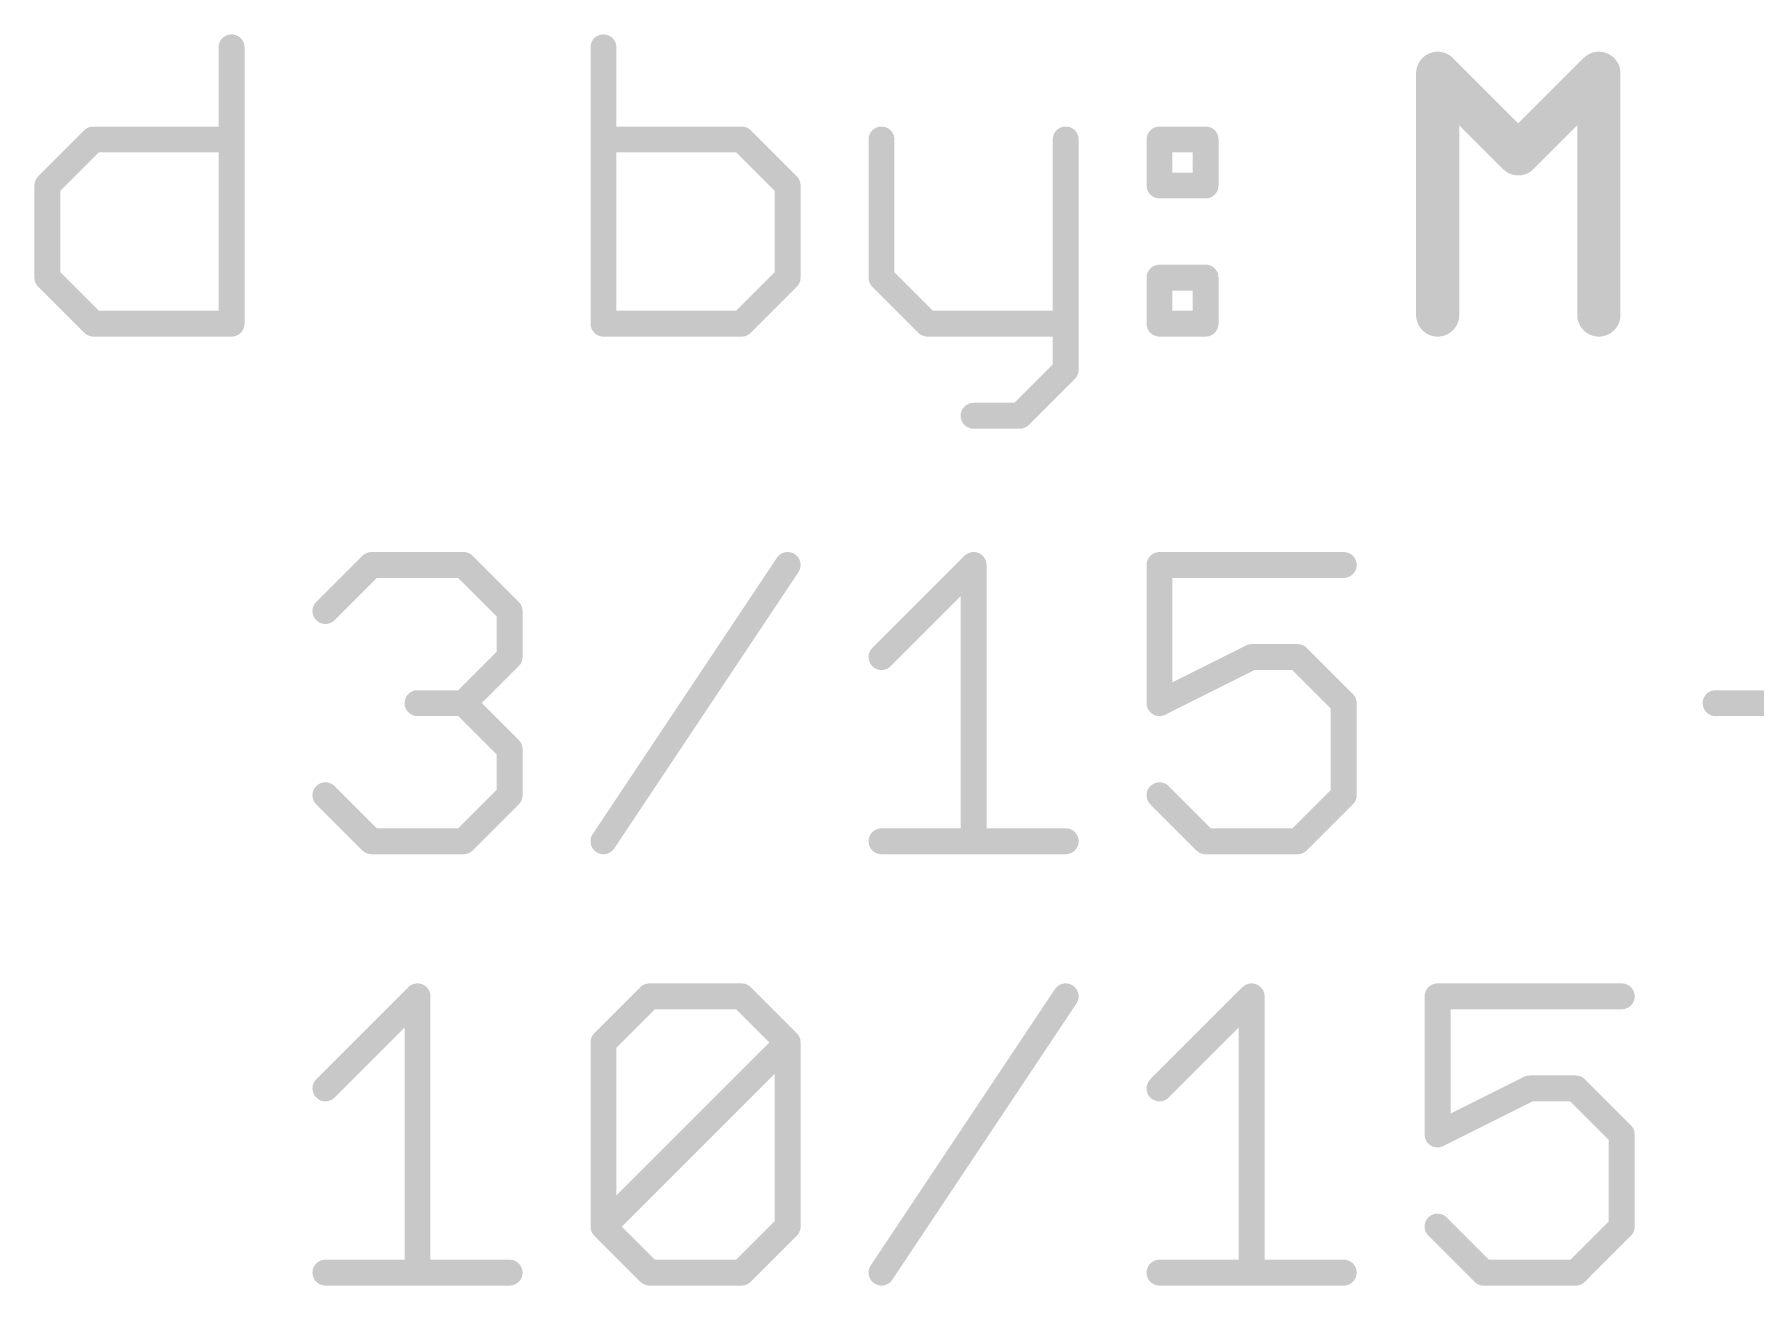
# Model space of a CAD drawing. Extents: x -22 to 88, y -20 to 45.
# Drawn here: x 21.07 to 31.21, y -19.56 to -12.19 of the extents above; entities that cross this region are included whole.
import ezdxf

# ---------------------------------------------------------------- set-up
doc = ezdxf.new("R2010")
doc.units = 0
doc.layers.add('51', color=53, linetype='CONTINUOUS')

msp = doc.modelspace()

# ---------------------------------------------------------------- linework, layer by layer
at = {"layer": '51'}
for points, const_width in [([(22.2352, -12.2668), (22.2352, -13.8938)], 0.1524), ([(22.2352, -12.2668), (22.2352, -13.8938)], 0.1524), ([(24.4249, -12.2668), (24.4249, -13.8938)], 0.1524), ([(24.4249, -12.2668), (24.4249, -13.8938)], 0.1524), ([(29.337, -13.843), (29.337, -12.4194)], 0.254), ([(29.337, -12.4194), (29.8115, -12.8939)], 0.254), ([(29.8115, -12.8939), (30.2861, -12.4194)], 0.254), ([(30.2861, -12.4194), (30.2861, -13.843)], 0.254), ([(21.1506, -13.0803), (21.4217, -12.8091)], 0.1524), ([(21.1506, -13.0803), (21.4217, -12.8091)], 0.1524), ([(21.4217, -12.8091), (22.2352, -12.8091)], 0.1524), ([(21.4217, -12.8091), (22.2352, -12.8091)], 0.1524), ([(25.2384, -12.8091), (24.4249, -12.8091)], 0.1524), ([(25.2384, -12.8091), (24.4249, -12.8091)], 0.1524), ([(25.5095, -13.0803), (25.2384, -12.8091)], 0.1524), ([(25.5095, -13.0803), (25.2384, -12.8091)], 0.1524), ([(26.062, -12.8091), (26.062, -13.6226)], 0.1524), ([(26.062, -12.8091), (26.062, -13.6226)], 0.1524), ([(27.1467, -12.8091), (27.1467, -14.165)], 0.1524), ([(27.1467, -12.8091), (27.1467, -14.165)], 0.1524), ([(27.6992, -12.8091), (27.9704, -12.8091)], 0.1524), ([(27.6992, -13.0803), (27.6992, -12.8091)], 0.1524), ([(27.6992, -12.8091), (27.9704, -12.8091)], 0.1524), ([(27.6992, -13.0803), (27.6992, -12.8091)], 0.1524), ([(27.9704, -12.8091), (27.9704, -13.0803)], 0.1524), ([(27.9704, -12.8091), (27.9704, -13.0803)], 0.1524), ([(21.1506, -13.6226), (21.1506, -13.0803)], 0.1524), ([(21.1506, -13.6226), (21.1506, -13.0803)], 0.1524), ([(25.5095, -13.6226), (25.5095, -13.0803)], 0.1524), ([(25.5095, -13.6226), (25.5095, -13.0803)], 0.1524), ([(27.9704, -13.0803), (27.6992, -13.0803)], 0.1524), ([(27.9704, -13.0803), (27.6992, -13.0803)], 0.1524), ([(21.4217, -13.8938), (21.1506, -13.6226)], 0.1524), ([(21.4217, -13.8938), (21.1506, -13.6226)], 0.1524), ([(25.2384, -13.8938), (25.5095, -13.6226)], 0.1524), ([(25.2384, -13.8938), (25.5095, -13.6226)], 0.1524), ([(26.062, -13.6226), (26.3332, -13.8938)], 0.1524), ([(26.062, -13.6226), (26.3332, -13.8938)], 0.1524), ([(27.6992, -13.6226), (27.9704, -13.6226)], 0.1524), ([(27.6992, -13.8938), (27.6992, -13.6226)], 0.1524), ([(27.6992, -13.6226), (27.9704, -13.6226)], 0.1524), ([(27.6992, -13.8938), (27.6992, -13.6226)], 0.1524), ([(27.9704, -13.6226), (27.9704, -13.8938)], 0.1524), ([(27.9704, -13.6226), (27.9704, -13.8938)], 0.1524), ([(22.2352, -13.8938), (21.4217, -13.8938)], 0.1524), ([(22.2352, -13.8938), (21.4217, -13.8938)], 0.1524), ([(24.4249, -13.8938), (25.2384, -13.8938)], 0.1524), ([(24.4249, -13.8938), (25.2384, -13.8938)], 0.1524), ([(26.3332, -13.8938), (27.1467, -13.8938)], 0.1524), ([(26.3332, -13.8938), (27.1467, -13.8938)], 0.1524), ([(27.9704, -13.8938), (27.6992, -13.8938)], 0.1524), ([(27.9704, -13.8938), (27.6992, -13.8938)], 0.1524), ([(27.1467, -14.165), (26.8755, -14.4361)], 0.1524), ([(27.1467, -14.165), (26.8755, -14.4361)], 0.1524), ([(26.8755, -14.4361), (26.6044, -14.4361)], 0.1524), ([(26.8755, -14.4361), (26.6044, -14.4361)], 0.1524), ([(22.7877, -15.586), (23.0589, -15.3148)], 0.1524), ([(23.0589, -15.3148), (23.6012, -15.3148)], 0.1524), ([(23.6012, -15.3148), (23.8724, -15.586)], 0.1524), ([(24.4249, -16.9418), (25.5095, -15.3148)], 0.1524), ([(26.062, -15.8571), (26.6044, -15.3148)], 0.1524), ([(26.6044, -15.3148), (26.6044, -16.9418)], 0.1524), ([(28.7839, -15.3148), (27.6992, -15.3148)], 0.1524), ([(27.6992, -15.3148), (27.6992, -16.1283)], 0.1524), ([(23.8724, -15.586), (23.8724, -15.8571)], 0.1524), ([(23.8724, -15.8571), (23.6012, -16.1283)], 0.1524), ([(27.6992, -16.1283), (28.2415, -15.8571)], 0.1524), ([(28.2415, -15.8571), (28.5127, -15.8571)], 0.1524), ([(28.5127, -15.8571), (28.7839, -16.1283)], 0.1524), ([(23.6012, -16.1283), (23.3301, -16.1283)], 0.1524), ([(23.6012, -16.1283), (23.8724, -16.3995)], 0.1524), ([(28.7839, -16.1283), (28.7839, -16.6706)], 0.1524), ([(30.9735, -16.1283), (32.0582, -16.1283)], 0.1524), ([(23.8724, -16.3995), (23.8724, -16.6706)], 0.1524), ([(23.0589, -16.9418), (22.7877, -16.6706)], 0.1524), ([(23.8724, -16.6706), (23.6012, -16.9418)], 0.1524), ([(27.9704, -16.9418), (27.6992, -16.6706)], 0.1524), ([(28.7839, -16.6706), (28.5127, -16.9418)], 0.1524), ([(23.6012, -16.9418), (23.0589, -16.9418)], 0.1524), ([(26.062, -16.9418), (27.1467, -16.9418)], 0.1524), ([(28.5127, -16.9418), (27.9704, -16.9418)], 0.1524), ([(22.7877, -18.3971), (23.3301, -17.8548)], 0.1524), ([(23.3301, -17.8548), (23.3301, -19.4818)], 0.1524), ([(24.4249, -18.126), (24.696, -17.8548)], 0.1524), ([(24.696, -17.8548), (25.2384, -17.8548)], 0.1524), ([(25.2384, -17.8548), (25.5095, -18.126)], 0.1524), ([(26.062, -19.4818), (27.1467, -17.8548)], 0.1524), ([(27.6992, -18.3971), (28.2415, -17.8548)], 0.1524), ([(28.2415, -17.8548), (28.2415, -19.4818)], 0.1524), ([(30.421, -17.8548), (29.3364, -17.8548)], 0.1524), ([(29.3364, -17.8548), (29.3364, -18.6683)], 0.1524), ([(24.4249, -19.2106), (24.4249, -18.126)], 0.1524), ([(24.4249, -19.2106), (25.5095, -18.126)], 0.1524), ([(25.5095, -18.126), (25.5095, -19.2106)], 0.1524), ([(29.3364, -18.6683), (29.8787, -18.3971)], 0.1524), ([(29.8787, -18.3971), (30.1499, -18.3971)], 0.1524), ([(30.1499, -18.3971), (30.421, -18.6683)], 0.1524), ([(30.421, -18.6683), (30.421, -19.2106)], 0.1524), ([(24.696, -19.4818), (24.4249, -19.2106)], 0.1524), ([(25.5095, -19.2106), (25.2384, -19.4818)], 0.1524), ([(29.6075, -19.4818), (29.3364, -19.2106)], 0.1524), ([(30.421, -19.2106), (30.1499, -19.4818)], 0.1524), ([(22.7877, -19.4818), (23.8724, -19.4818)], 0.1524), ([(25.2384, -19.4818), (24.696, -19.4818)], 0.1524), ([(27.6992, -19.4818), (28.7839, -19.4818)], 0.1524), ([(30.1499, -19.4818), (29.6075, -19.4818)], 0.1524)]:
    msp.add_lwpolyline(points, dxfattribs=dict(at, const_width=const_width))
for points, const_width in [([(22.2733, -12.2668, 1), (22.1971, -12.2668)], 0.0762), ([(22.2733, -12.2668, 1), (22.1971, -12.2668)], 0.0762), ([(24.463, -12.2668, 1), (24.3868, -12.2668)], 0.0762), ([(24.463, -12.2668, 1), (24.3868, -12.2668)], 0.0762), ([(29.4005, -12.4194, 1), (29.2735, -12.4194)], 0.127), ([(29.3819, -12.3745, 1), (29.2921, -12.4643)], 0.127), ([(30.3496, -12.4194, 1), (30.2226, -12.4194)], 0.127), ([(30.331, -12.4643, 1), (30.2412, -12.3745)], 0.127), ([(21.4217, -12.771, 1), (21.4217, -12.8472)], 0.0762), ([(21.4217, -12.771, 1), (21.4217, -12.8472)], 0.0762), ([(21.4487, -12.8361, 1), (21.3948, -12.7822)], 0.0762), ([(21.4487, -12.8361, 1), (21.3948, -12.7822)], 0.0762), ([(22.2352, -12.8472, 1), (22.2352, -12.771)], 0.0762), ([(22.2352, -12.8472, 1), (22.2352, -12.771)], 0.0762), ([(24.4249, -12.771, 1), (24.4249, -12.8472)], 0.0762), ([(24.4249, -12.771, 1), (24.4249, -12.8472)], 0.0762), ([(25.2653, -12.7822, 1), (25.2114, -12.8361)], 0.0762), ([(25.2653, -12.7822, 1), (25.2114, -12.8361)], 0.0762), ([(25.2384, -12.8472, 1), (25.2384, -12.771)], 0.0762), ([(25.2384, -12.8472, 1), (25.2384, -12.771)], 0.0762), ([(26.1001, -12.8091, 1), (26.0239, -12.8091)], 0.0762), ([(26.1001, -12.8091, 1), (26.0239, -12.8091)], 0.0762), ([(27.1848, -12.8091, 1), (27.1086, -12.8091)], 0.0762), ([(27.1848, -12.8091, 1), (27.1086, -12.8091)], 0.0762), ([(27.6992, -12.771, 1), (27.6992, -12.8472)], 0.0762), ([(27.7373, -12.8091, 1), (27.6611, -12.8091)], 0.0762), ([(27.6992, -12.771, 1), (27.6992, -12.8472)], 0.0762), ([(27.7373, -12.8091, 1), (27.6611, -12.8091)], 0.0762), ([(28.0085, -12.8091, 1), (27.9323, -12.8091)], 0.0762), ([(28.0085, -12.8091, 1), (27.9323, -12.8091)], 0.0762), ([(27.9704, -12.8472, 1), (27.9704, -12.771)], 0.0762), ([(27.9704, -12.8472, 1), (27.9704, -12.771)], 0.0762), ([(29.7666, -12.849, 1), (29.8564, -12.9388)], 0.127), ([(29.7666, -12.9388, 1), (29.8564, -12.849)], 0.127), ([(21.1887, -13.0803, 1), (21.1125, -13.0803)], 0.0762), ([(21.1887, -13.0803, 1), (21.1125, -13.0803)], 0.0762), ([(21.1236, -13.0534, 1), (21.1775, -13.1072)], 0.0762), ([(21.1236, -13.0534, 1), (21.1775, -13.1072)], 0.0762), ([(25.5476, -13.0803, 1), (25.4714, -13.0803)], 0.0762), ([(25.5476, -13.0803, 1), (25.4714, -13.0803)], 0.0762), ([(25.4826, -13.1072, 1), (25.5365, -13.0534)], 0.0762), ([(25.4826, -13.1072, 1), (25.5365, -13.0534)], 0.0762), ([(27.6992, -13.0422, 1), (27.6992, -13.1184)], 0.0762), ([(27.6992, -13.0422, 1), (27.6992, -13.1184)], 0.0762), ([(27.6611, -13.0803, 1), (27.7373, -13.0803)], 0.0762), ([(27.6611, -13.0803, 1), (27.7373, -13.0803)], 0.0762), ([(27.9323, -13.0803, 1), (28.0085, -13.0803)], 0.0762), ([(27.9323, -13.0803, 1), (28.0085, -13.0803)], 0.0762), ([(27.9704, -13.1184, 1), (27.9704, -13.0422)], 0.0762), ([(27.9704, -13.1184, 1), (27.9704, -13.0422)], 0.0762), ([(21.1775, -13.5957, 1), (21.1236, -13.6496)], 0.0762), ([(21.1775, -13.5957, 1), (21.1236, -13.6496)], 0.0762), ([(25.5365, -13.6496, 1), (25.4826, -13.5957)], 0.0762), ([(25.5365, -13.6496, 1), (25.4826, -13.5957)], 0.0762), ([(26.089, -13.5957, 1), (26.0351, -13.6496)], 0.0762), ([(26.089, -13.5957, 1), (26.0351, -13.6496)], 0.0762), ([(27.6992, -13.5845, 1), (27.6992, -13.6607)], 0.0762), ([(27.7373, -13.6226, 1), (27.6611, -13.6226)], 0.0762), ([(27.6992, -13.5845, 1), (27.6992, -13.6607)], 0.0762), ([(27.7373, -13.6226, 1), (27.6611, -13.6226)], 0.0762), ([(28.0085, -13.6226, 1), (27.9323, -13.6226)], 0.0762), ([(28.0085, -13.6226, 1), (27.9323, -13.6226)], 0.0762), ([(27.9704, -13.6607, 1), (27.9704, -13.5845)], 0.0762), ([(27.9704, -13.6607, 1), (27.9704, -13.5845)], 0.0762), ([(21.1125, -13.6226, 1), (21.1887, -13.6226)], 0.0762), ([(21.1125, -13.6226, 1), (21.1887, -13.6226)], 0.0762), ([(25.4714, -13.6226, 1), (25.5476, -13.6226)], 0.0762), ([(25.4714, -13.6226, 1), (25.5476, -13.6226)], 0.0762), ([(26.0239, -13.6226, 1), (26.1001, -13.6226)], 0.0762), ([(26.0239, -13.6226, 1), (26.1001, -13.6226)], 0.0762), ([(29.2735, -13.843, 1), (29.4005, -13.843)], 0.127), ([(30.2226, -13.843, 1), (30.3496, -13.843)], 0.127), ([(21.4217, -13.8557, 1), (21.4217, -13.9319)], 0.0762), ([(21.4217, -13.8557, 1), (21.4217, -13.9319)], 0.0762), ([(21.3948, -13.9207, 1), (21.4487, -13.8669)], 0.0762), ([(21.3948, -13.9207, 1), (21.4487, -13.8669)], 0.0762), ([(22.1971, -13.8938, 1), (22.2733, -13.8938)], 0.0762), ([(22.1971, -13.8938, 1), (22.2733, -13.8938)], 0.0762), ([(22.2352, -13.9319, 1), (22.2352, -13.8557)], 0.0762), ([(22.2352, -13.9319, 1), (22.2352, -13.8557)], 0.0762), ([(24.4249, -13.8557, 1), (24.4249, -13.9319)], 0.0762), ([(24.4249, -13.8557, 1), (24.4249, -13.9319)], 0.0762), ([(24.3868, -13.8938, 1), (24.463, -13.8938)], 0.0762), ([(24.3868, -13.8938, 1), (24.463, -13.8938)], 0.0762), ([(25.2114, -13.8669, 1), (25.2653, -13.9207)], 0.0762), ([(25.2114, -13.8669, 1), (25.2653, -13.9207)], 0.0762), ([(25.2384, -13.9319, 1), (25.2384, -13.8557)], 0.0762), ([(25.2384, -13.9319, 1), (25.2384, -13.8557)], 0.0762), ([(26.3332, -13.8557, 1), (26.3332, -13.9319)], 0.0762), ([(26.3332, -13.8557, 1), (26.3332, -13.9319)], 0.0762), ([(26.3063, -13.9207, 1), (26.3601, -13.8669)], 0.0762), ([(26.3063, -13.9207, 1), (26.3601, -13.8669)], 0.0762), ([(27.1467, -13.9319, 1), (27.1467, -13.8557)], 0.0762), ([(27.1467, -13.9319, 1), (27.1467, -13.8557)], 0.0762), ([(27.6992, -13.8557, 1), (27.6992, -13.9319)], 0.0762), ([(27.6992, -13.8557, 1), (27.6992, -13.9319)], 0.0762), ([(27.6611, -13.8938, 1), (27.7373, -13.8938)], 0.0762), ([(27.6611, -13.8938, 1), (27.7373, -13.8938)], 0.0762), ([(27.9323, -13.8938, 1), (28.0085, -13.8938)], 0.0762), ([(27.9323, -13.8938, 1), (28.0085, -13.8938)], 0.0762), ([(27.9704, -13.9319, 1), (27.9704, -13.8557)], 0.0762), ([(27.9704, -13.9319, 1), (27.9704, -13.8557)], 0.0762), ([(27.1086, -14.165, 1), (27.1848, -14.165)], 0.0762), ([(27.1086, -14.165, 1), (27.1848, -14.165)], 0.0762), ([(27.1736, -14.1919, 1), (27.1198, -14.138)], 0.0762), ([(27.1736, -14.1919, 1), (27.1198, -14.138)], 0.0762), ([(26.6044, -14.398, 1), (26.6044, -14.4742)], 0.0762), ([(26.6044, -14.398, 1), (26.6044, -14.4742)], 0.0762), ([(26.8486, -14.4092, 1), (26.9025, -14.4631)], 0.0762), ([(26.8486, -14.4092, 1), (26.9025, -14.4631)], 0.0762), ([(26.8755, -14.4742, 1), (26.8755, -14.398)], 0.0762), ([(26.8755, -14.4742, 1), (26.8755, -14.398)], 0.0762), ([(23.0589, -15.2767, 1), (23.0589, -15.3529)], 0.0762), ([(23.0858, -15.3418, 1), (23.032, -15.2879)], 0.0762), ([(23.6282, -15.2879, 1), (23.5743, -15.3418)], 0.0762), ([(23.6012, -15.3529, 1), (23.6012, -15.2767)], 0.0762), ([(25.5412, -15.3359, 1), (25.4778, -15.2937)], 0.0762), ([(26.6425, -15.3148, 1), (26.5663, -15.3148)], 0.0762), ([(26.6313, -15.3418, 1), (26.5774, -15.2879)], 0.0762), ([(27.6992, -15.2767, 1), (27.6992, -15.3529)], 0.0762), ([(27.7373, -15.3148, 1), (27.6611, -15.3148)], 0.0762), ([(28.7839, -15.3529, 1), (28.7839, -15.2767)], 0.0762), ([(22.7608, -15.559, 1), (22.8147, -15.6129)], 0.0762), ([(23.9105, -15.586, 1), (23.8343, -15.586)], 0.0762), ([(23.8455, -15.6129, 1), (23.8993, -15.559)], 0.0762), ([(23.8993, -15.8841, 1), (23.8454, -15.8302)], 0.0762), ([(26.0351, -15.8302, 1), (26.089, -15.8841)], 0.0762), ([(28.2415, -15.819, 1), (28.2415, -15.8952)], 0.0762), ([(28.2586, -15.8912, 1), (28.2245, -15.8231)], 0.0762), ([(28.5396, -15.8302, 1), (28.4858, -15.8841)], 0.0762), ([(28.5127, -15.8952, 1), (28.5127, -15.819)], 0.0762), ([(23.8343, -15.8571, 1), (23.9105, -15.8571)], 0.0762), ([(23.3301, -16.0902, 1), (23.3301, -16.1664)], 0.0762), ([(23.6282, -16.1014, 1), (23.5743, -16.1552)], 0.0762), ([(23.5743, -16.1014, 1), (23.6282, -16.1552)], 0.0762), ([(23.6012, -16.1664, 1), (23.6012, -16.0902)], 0.0762), ([(27.6822, -16.0942, 1), (27.7162, -16.1624)], 0.0762), ([(27.6611, -16.1283, 1), (27.7373, -16.1283)], 0.0762), ([(28.822, -16.1283, 1), (28.7458, -16.1283)], 0.0762), ([(28.7569, -16.1552, 1), (28.8108, -16.1014)], 0.0762), ([(30.9735, -16.0902, 1), (30.9735, -16.1664)], 0.0762), ([(23.9105, -16.3995, 1), (23.8343, -16.3995)], 0.0762), ([(23.8454, -16.4264, 1), (23.8993, -16.3725)], 0.0762), ([(22.8147, -16.6437, 1), (22.7608, -16.6976)], 0.0762), ([(23.8993, -16.6976, 1), (23.8455, -16.6437)], 0.0762), ([(27.7261, -16.6437, 1), (27.6723, -16.6976)], 0.0762), ([(28.8108, -16.6976, 1), (28.7569, -16.6437)], 0.0762), ([(23.8343, -16.6706, 1), (23.9105, -16.6706)], 0.0762), ([(28.7458, -16.6706, 1), (28.822, -16.6706)], 0.0762), ([(23.0589, -16.9037, 1), (23.0589, -16.9799)], 0.0762), ([(23.032, -16.9687, 1), (23.0858, -16.9149)], 0.0762), ([(23.5743, -16.9149, 1), (23.6282, -16.9687)], 0.0762), ([(23.6012, -16.9799, 1), (23.6012, -16.9037)], 0.0762), ([(24.3932, -16.9207, 1), (24.4566, -16.9629)], 0.0762), ([(26.062, -16.9037, 1), (26.062, -16.9799)], 0.0762), ([(26.5663, -16.9418, 1), (26.6425, -16.9418)], 0.0762), ([(27.1467, -16.9799, 1), (27.1467, -16.9037)], 0.0762), ([(27.9704, -16.9037, 1), (27.9704, -16.9799)], 0.0762), ([(27.9434, -16.9687, 1), (27.9973, -16.9149)], 0.0762), ([(28.4858, -16.9149, 1), (28.5396, -16.9687)], 0.0762), ([(28.5127, -16.9799, 1), (28.5127, -16.9037)], 0.0762), ([(23.3682, -17.8548, 1), (23.292, -17.8548)], 0.0762), ([(23.357, -17.8818, 1), (23.3031, -17.8279)], 0.0762), ([(24.696, -17.8167, 1), (24.696, -17.8929)], 0.0762), ([(24.723, -17.8818, 1), (24.6691, -17.8279)], 0.0762), ([(25.2653, -17.8279, 1), (25.2114, -17.8818)], 0.0762), ([(25.2384, -17.8929, 1), (25.2384, -17.8167)], 0.0762), ([(27.1784, -17.8759, 1), (27.115, -17.8337)], 0.0762), ([(28.2796, -17.8548, 1), (28.2034, -17.8548)], 0.0762), ([(28.2685, -17.8818, 1), (28.2146, -17.8279)], 0.0762), ([(29.3364, -17.8167, 1), (29.3364, -17.8929)], 0.0762), ([(29.3745, -17.8548, 1), (29.2983, -17.8548)], 0.0762), ([(30.421, -17.8929, 1), (30.421, -17.8167)], 0.0762), ([(24.3979, -18.099, 1), (24.4518, -18.1529)], 0.0762), ([(24.463, -18.126, 1), (24.3868, -18.126)], 0.0762), ([(25.5476, -18.126, 1), (25.4714, -18.126)], 0.0762), ([(25.5365, -18.1529, 1), (25.4826, -18.099)], 0.0762), ([(25.4826, -18.1529, 1), (25.5365, -18.099)], 0.0762), ([(22.7608, -18.3702, 1), (22.8147, -18.4241)], 0.0762), ([(27.6723, -18.3702, 1), (27.7261, -18.4241)], 0.0762), ([(29.8787, -18.359, 1), (29.8787, -18.4352)], 0.0762), ([(29.8957, -18.4312, 1), (29.8616, -18.3631)], 0.0762), ([(30.1768, -18.3702, 1), (30.1229, -18.4241)], 0.0762), ([(30.1499, -18.4352, 1), (30.1499, -18.359)], 0.0762), ([(29.3193, -18.6342, 1), (29.3534, -18.7024)], 0.0762), ([(29.2983, -18.6683, 1), (29.3745, -18.6683)], 0.0762), ([(30.4591, -18.6683, 1), (30.3829, -18.6683)], 0.0762), ([(30.3941, -18.6952, 1), (30.448, -18.6414)], 0.0762), ([(24.4518, -19.1837, 1), (24.3979, -19.2376)], 0.0762), ([(24.3979, -19.1837, 1), (24.4518, -19.2376)], 0.0762), ([(25.5365, -19.2376, 1), (25.4826, -19.1837)], 0.0762), ([(29.3633, -19.1837, 1), (29.3094, -19.2376)], 0.0762), ([(30.448, -19.2376, 1), (30.3941, -19.1837)], 0.0762), ([(24.3868, -19.2106, 1), (24.463, -19.2106)], 0.0762), ([(25.4714, -19.2106, 1), (25.5476, -19.2106)], 0.0762), ([(30.3829, -19.2106, 1), (30.4591, -19.2106)], 0.0762), ([(22.7877, -19.4437, 1), (22.7877, -19.5199)], 0.0762), ([(23.292, -19.4818, 1), (23.3682, -19.4818)], 0.0762), ([(23.8724, -19.5199, 1), (23.8724, -19.4437)], 0.0762), ([(24.696, -19.4437, 1), (24.696, -19.5199)], 0.0762), ([(24.6691, -19.5087, 1), (24.723, -19.4549)], 0.0762), ([(25.2114, -19.4549, 1), (25.2653, -19.5087)], 0.0762), ([(25.2384, -19.5199, 1), (25.2384, -19.4437)], 0.0762), ([(26.0303, -19.4607, 1), (26.0937, -19.5029)], 0.0762), ([(27.6992, -19.4437, 1), (27.6992, -19.5199)], 0.0762), ([(28.2034, -19.4818, 1), (28.2796, -19.4818)], 0.0762), ([(28.7839, -19.5199, 1), (28.7839, -19.4437)], 0.0762), ([(29.6075, -19.4437, 1), (29.6075, -19.5199)], 0.0762), ([(29.5806, -19.5087, 1), (29.6345, -19.4549)], 0.0762), ([(30.1229, -19.4549, 1), (30.1768, -19.5087)], 0.0762), ([(30.1499, -19.5199, 1), (30.1499, -19.4437)], 0.0762)]:
    msp.add_lwpolyline(points, format="xyb", dxfattribs=dict(at, const_width=const_width))

doc.saveas('drawing.dxf')
